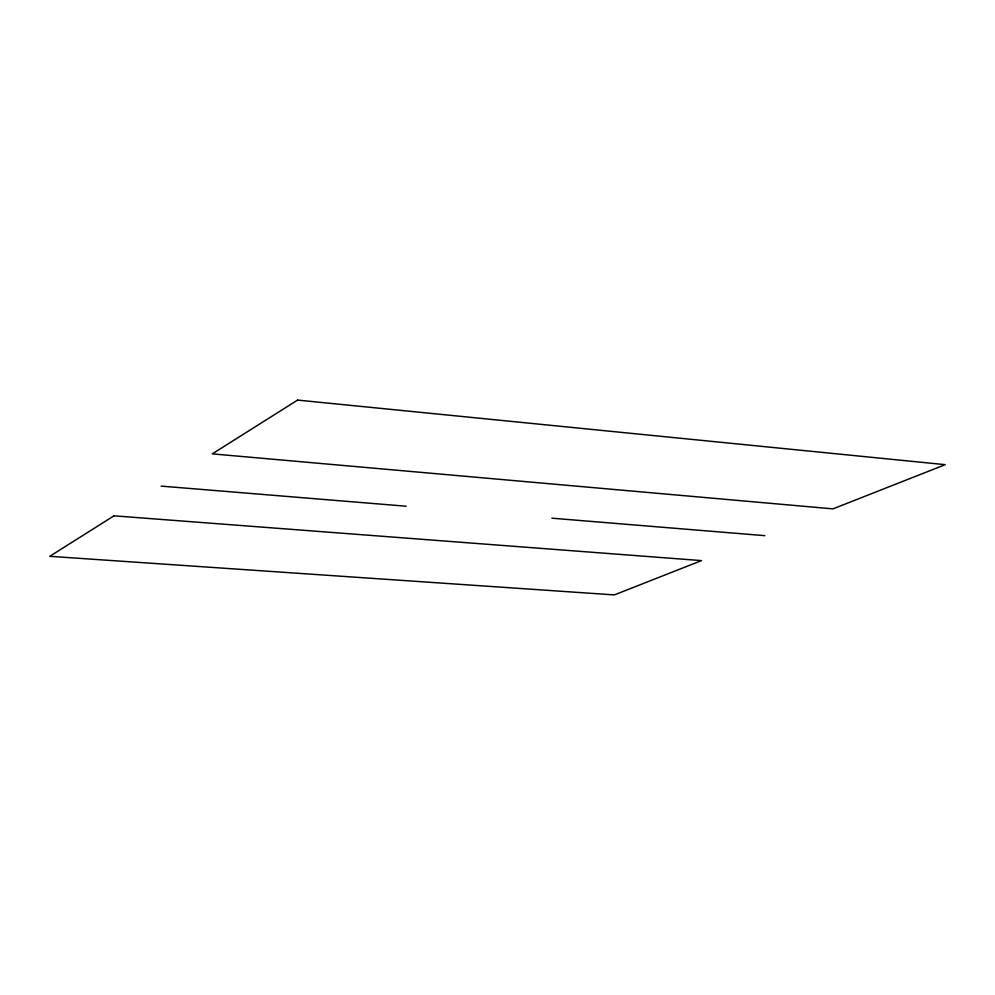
<?xml version="1.0" encoding="UTF-8"?>
<svg xmlns="http://www.w3.org/2000/svg" width="995" height="995" viewBox="0 0 995 995"><rect width="100%" height="100%" fill="white"/><g stroke="black" fill="none" stroke-linecap="round" stroke-linejoin="round"><path stroke-width="1.49" d="M161.14 486.107L406.171 506.219M551.852 518.184L764.856 535.671M113.99 515.833L49.75 556.317L614.338 594.91L701.5 560.608L113.99 515.833M297.592 400.089L212.271 453.869L832.952 508.868L945.25 464.665L297.592 400.089"/></g></svg>
